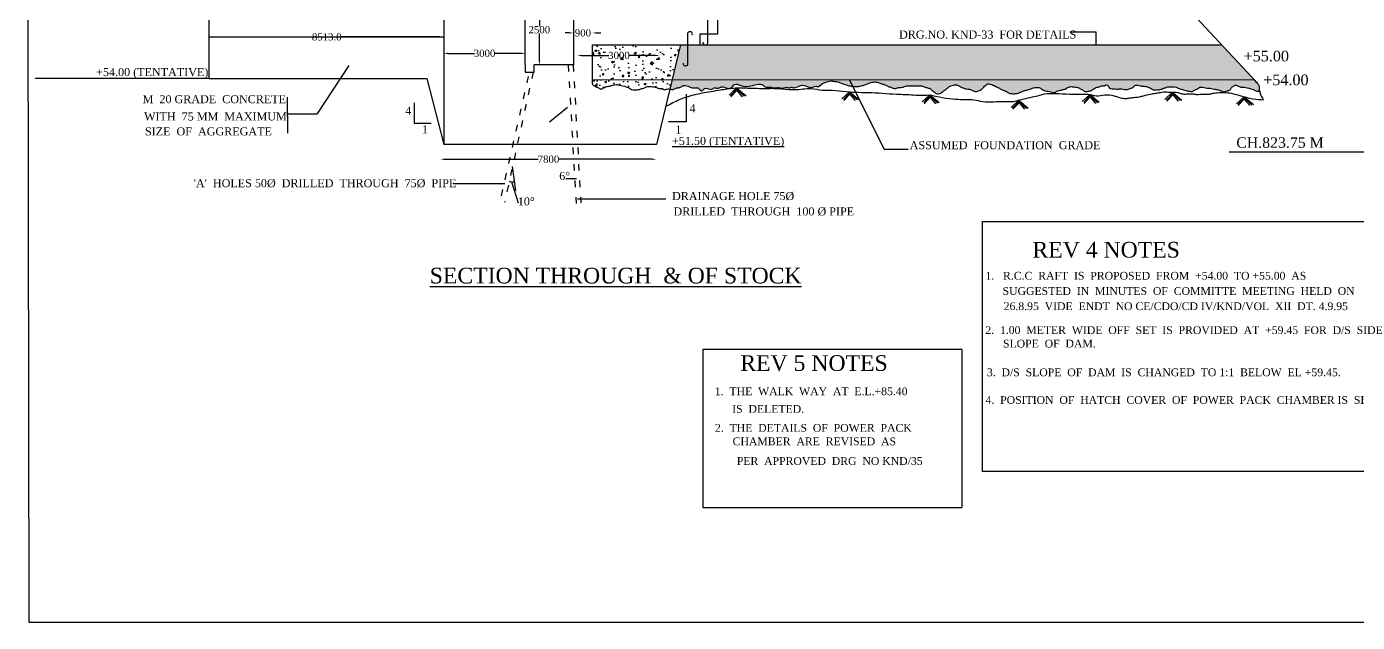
# Model space of a CAD drawing. Header units: millimetres. Extents: x 2343 to 98395, y -428 to 60462.
# Drawn here: x 2343 to 50631, y -428 to 21169 of the extents above; entities that cross this region are included whole.
import ezdxf

# ---------------------------------------------------------------- set-up
doc = ezdxf.new("R2010")
doc.units = ezdxf.units.MM
doc.header["$MEASUREMENT"] = 0
doc.header["$PDMODE"] = 66
doc.header["$PDSIZE"] = 170
doc.linetypes.add('ACAD_ISO03W100', pattern=[30, 12, -18])
for name, color, linetype in [('DIM', 5, 'Continuous'), ('DOT LINE', 3, 'ACAD_ISO03W100'), ('DWG. LINE', 1, 'Continuous'), ('HATCH', 2, 'Continuous'), ('RAILING', 4, 'Continuous'), ('TEXT', 7, 'Continuous')]:
    doc.layers.add(name, color=color, linetype=linetype)
doc.layers.add('TITLE', color=7, linetype='Continuous', lineweight=30)
doc.styles.get("Standard").update_dxf_attribs({"font": 'times.ttf', "height": 260})
doc.dimstyles.get("Standard").update_dxf_attribs({"dimtxt": 260, "dimasz": 150, "dimexe": 0.18, "dimexo": 0.0625, "dimgap": 0.09, "dimtad": 0, "dimtih": 1, "dimtoh": 1, "dimdec": 1, "dimzin": 0, "dimdsep": 46, "dimtxsty": 'Standard', "dimcen": 0.09, "dimse1": 1, "dimse2": 1, "dimclrd": 5, "dimclre": 5, "dimclrt": 4, "dimadec": 0, "dimazin": 0, "dimtfac": 1, "dimtdec": 1, "dimtofl": 0, "dimtmove": 0, "dimatfit": 3, "dimfxl": 0, "dimtolj": 1, "dimtzin": 0, "dimarcsym": 0})
pattern_1 = [(50, (0, 0), (717.2601826007534, -62.75213498259511), [75, -825]), (355, (0, 0), (-138.751333613, 752.1921337000118), [60, -660]), (100.4514, (59.77168, -5.22934), (578.5093817140216, 689.4395420609536), [63.74019000000001, -701.142112]), (46.18420000000001, (0, 200), (1067.241048625644, -165.5190143290181), [112.5, -1237.5]), (96.6356, (88.936745, 186.206693), (934.6627055487033, 974.1178709004417), [95.610288, -1051.713]), (351.1842, (0, 200), (934.6619451336272, 974.1186009253246), [90, -990]), (21, (100, 150), (596.9070521184617, -402.6188906653388), [75, -825]), (326.0000000000001, (100, 150), (243.3153319215817, 725.150045046853), [60, -660]), (71.4514, (149.742233, 116.448394), (840.22262858149, 322.5304967099524), [63.74019000000001, -701.142112]), (37.50000000000001, (0, 0), (12.15985531729067, 332.8938538313115), [0, -652, 0, -670, 0, -662.5]), (7.499999999999999, (0, 0), (263.0695374421486, 394.4117118823602), [0, -382, 0, -637, 0, -252.5]), (327.5, (-223, 0), (533.8224361724091, -22.5548717343798), [0, -250, 0, -780, 0, -1035]), (317.5, (-323, 0), (583.1861693423863, 100.1049823323176), [0, -325, 0, -518, 0, -735])]

# ---------------------------------------------------------------- blocks, each defined once
blk = doc.blocks.new('*D2')
at = {"layer": 'Defpoints', "color": 0}
for p in [(8976.513680614831, 20796.71162736567), (17489.51368061483, 20796.71162736567), (17489.51368061483, 20796.71162736568)]:
    blk.add_point(p, dxfattribs=at)
at = {"layer": 'DIM', "color": 5, "lineweight": -2}
for p, q in [((9126.513680614831, 20796.71162736568), (12723.51488465232, 20796.71162736568)), ((17339.51368061483, 20796.71162736568), (13742.51247657734, 20796.71162736568))]:
    blk.add_line(p, q, dxfattribs=at)
at = {"layer": 'DIM', "color": 5}
for points in [[(9126.513680614831, 20821.71162736568), (9126.513680614831, 20771.71162736568), (8976.513680614831, 20796.71162736568)], [(17339.51368061483, 20821.71162736568), (17339.51368061483, 20771.71162736568), (17489.51368061483, 20796.71162736568)]]:
    blk.add_solid(points, dxfattribs=at)
at = {"layer": 'DIM', "color": 4, "insert": (13233.01368061483, 20796.71162736568), "char_height": 260, "attachment_point": 5}
blk.add_mtext('\\A1;8513.0', dxfattribs=at)
blk = doc.blocks.new('*D9')
at = {"layer": 'Defpoints', "color": 0}
for p in [(18904.70106754235, 22007.43879091189), (17541.07959720077, 21088.45411941531), (18904.96044639082, 21088.83922937934)]:
    blk.add_point(p, dxfattribs=at)
at = {"layer": 'DIM', "color": 5, "lineweight": -2}
for p, q in [((17690.82021237263, 22007.09603544849), (17868.34461332155, 22007.14616183285)), ((18754.70107352203, 22007.39643641124), (18577.66664648665, 22007.34644837756))]:
    blk.add_line(p, q, dxfattribs=at)
at = {"layer": 'DIM', "color": 5}
for points in [[(17690.81315328919, 22032.09603445188), (17690.82727145607, 21982.0960364451), (17540.82021835231, 22007.05368094785)], [(18754.69401443859, 22032.39643541463), (18754.70813260547, 21982.39643740786), (18904.70106754235, 22007.43879091189)]]:
    blk.add_solid(points, dxfattribs=at)
at = {"layer": 'DIM', "color": 4, "insert": (18223.0056299041, 22007.2463051052), "char_height": 260, "attachment_point": 5}
blk.add_mtext('\\A1;1650', dxfattribs=at)
blk = doc.blocks.new('*D10')
at = {"layer": 'Defpoints', "color": 0}
for p in [(20747.28580733528, 22328.24320617516), (20747.28580733528, 19783.1544683061), (20947.5299229393, 19783.1544683061)]:
    blk.add_point(p, dxfattribs=at)
at = {"layer": 'DIM', "color": 5, "lineweight": -2}
for p, q in [((20947.5299229393, 22178.24320617516), (20947.5299229393, 21188.03829650523)), ((20947.5299229393, 19933.1544683061), (20947.5299229393, 20923.35937797603))]:
    blk.add_line(p, q, dxfattribs=at)
at = {"layer": 'DIM', "color": 5}
for points in [[(20922.5299229393, 22178.24320617516), (20972.5299229393, 22178.24320617516), (20947.5299229393, 22328.24320617516)], [(20922.5299229393, 19933.1544683061), (20972.5299229393, 19933.1544683061), (20947.5299229393, 19783.1544683061)]]:
    blk.add_solid(points, dxfattribs=at)
at = {"layer": 'DIM', "color": 4, "insert": (20947.52992293929, 21055.69883724063), "char_height": 260, "attachment_point": 5}
blk.add_mtext('\\A1;2500', dxfattribs=at)
blk = doc.blocks.new('*D11')
at = {"layer": 'Defpoints', "color": 0}
for p in [(22322.81125356992, 20132.12020079913), (25307.45662919489, 20132.12020079913), (25307.45662919489, 20124.33944075771)]:
    blk.add_point(p, dxfattribs=at)
at = {"layer": 'DIM', "color": 5, "lineweight": -2}
for p, q in [((22472.81125356992, 20124.33944075771), (23466.87499515599, 20124.33944075771)), ((25157.45662919489, 20124.33944075771), (24205.62745369961, 20124.33944075771))]:
    blk.add_line(p, q, dxfattribs=at)
at = {"layer": 'DIM', "color": 5}
for points in [[(22472.81125356992, 20149.33944075771), (22472.81125356992, 20099.33944075771), (22322.81125356992, 20124.33944075771)], [(25157.45662919489, 20149.33944075771), (25157.45662919489, 20099.33944075771), (25307.45662919489, 20124.33944075771)]]:
    blk.add_solid(points, dxfattribs=at)
at = {"layer": 'DIM', "color": 4, "insert": (23836.2512244278, 20124.33944075771), "char_height": 260, "attachment_point": 5}
blk.add_mtext('\\A1;3000', dxfattribs=at)
blk = doc.blocks.new('*D18')
at = {"layer": 'Defpoints', "color": 0}
for p in [(17483.43487644694, 20216.2153261104), (20435.61018444202, 20216.2153261104), (20435.61018444202, 20199.44510426695)]:
    blk.add_point(p, dxfattribs=at)
at = {"layer": 'DIM', "color": 5, "lineweight": -2}
for p, q in [((17633.43487644694, 20199.44510426695), (18590.14630117267, 20199.44510426695)), ((20285.61018444202, 20199.44510426695), (19328.89875971628, 20199.44510426695))]:
    blk.add_line(p, q, dxfattribs=at)
at = {"layer": 'DIM', "color": 5}
for points in [[(17633.43487644694, 20224.44510426695), (17633.43487644694, 20174.44510426695), (17483.43487644694, 20199.44510426695)], [(20285.61018444202, 20224.44510426695), (20285.61018444202, 20174.44510426695), (20435.61018444202, 20199.44510426695)]]:
    blk.add_solid(points, dxfattribs=at)
at = {"layer": 'DIM', "color": 4, "insert": (18959.52253044448, 20199.44510426695), "char_height": 260, "attachment_point": 5}
blk.add_mtext('\\A1;3000', dxfattribs=at)
blk = doc.blocks.new('*D19')
at = {"layer": 'Defpoints', "color": 0}
for p in [(17364.65729900051, 16363.63299635195), (17364.65729900051, 16361.48259924045), (25192.03113108696, 16363.63299635195)]:
    blk.add_point(p, dxfattribs=at)
at = {"layer": 'DIM', "color": 5, "lineweight": -2}
for p, q in [((17514.65729900051, 16361.48259924045), (20908.31189348641, 16361.48259924045)), ((25042.03113108696, 16361.48259924045), (21648.37653660105, 16361.48259924045))]:
    blk.add_line(p, q, dxfattribs=at)
at = {"layer": 'DIM', "color": 5}
for points in [[(17514.65729900051, 16386.48259924045), (17514.65729900051, 16336.48259924045), (17364.65729900051, 16361.48259924045)], [(25042.03113108696, 16386.48259924045), (25042.03113108696, 16336.48259924045), (25192.03113108696, 16361.48259924045)]]:
    blk.add_solid(points, dxfattribs=at)
at = {"layer": 'DIM', "color": 4, "insert": (21278.34421504373, 16361.48259924045), "char_height": 260, "attachment_point": 5}
blk.add_mtext('\\A1;7800', dxfattribs=at)
blk = doc.blocks.new('*D20')
at = {"layer": 'Defpoints', "color": 0}
for p in [(22184.30427077712, 20965.82796739895), (22872.97050518877, 20965.82796739895), (22872.97050518877, 20940.33019330696)]:
    blk.add_point(p, dxfattribs=at)
at = {"layer": 'DIM', "color": 5, "lineweight": -2}
for p, q in [((22034.30427077712, 20940.33019330696), (21884.30427077712, 20940.33019330696)), ((23022.97050518877, 20940.33019330696), (23172.97050518877, 20940.33019330696))]:
    blk.add_line(p, q, dxfattribs=at)
at = {"layer": 'DIM', "color": 5}
for points in [[(22034.30427077712, 20965.33019330696), (22034.30427077712, 20915.33019330696), (22184.30427077712, 20940.33019330696)], [(23022.97050518877, 20965.33019330696), (23022.97050518877, 20915.33019330696), (22872.97050518877, 20940.33019330696)]]:
    blk.add_solid(points, dxfattribs=at)
at = {"layer": 'DIM', "color": 4, "insert": (22528.63738798295, 20940.33019330696), "char_height": 260, "attachment_point": 5}
blk.add_mtext('\\A1;900', dxfattribs=at)

msp = doc.modelspace()

# ---------------------------------------------------------------- hatches: boundary and pattern name
at = {"layer": 'HATCH'}
h = msp.add_hatch(dxfattribs=at)
h.set_pattern_fill('AR-CONC', color=256, scale=100, style=0)
h.set_pattern_definition(pattern_1)
h.paths.add_polyline_path([(26072.89160140251, 20509.51185304698), (22871.20459118284, 20509.51185304698), (22871.20459118284, 19232.61470136557), (25765.98781729406, 19232.61470136557)])
h.paths.add_polyline_path([(23401.96499515599, 20321.58890002231), (24270.53745369961, 20321.58890002231), (24270.53745369961, 19927.08998149311), (23401.96499515599, 19927.08998149311)], flags=24)
h = msp.add_hatch(dxfattribs=at)
h.set_pattern_fill('AR-CONC', color=256, scale=100, style=0)
h.set_pattern_definition(pattern_1)
h.paths.add_polyline_path([(45703.76522067556, 20509.51185304698), (26996.12429904547, 20509.51185304698, -0.1195762505210616), (26952.85848250772, 20509.51185304698), (26072.89160140251, 20509.51185304698), (25765.98781729406, 19232.61470136556), (46839.1279790712, 19232.61470136556), (46839.1279790712, 19289.78116843139)])
h = msp.add_hatch(dxfattribs=at)
h.set_pattern_fill('AR-CONC', color=256, scale=50, style=0)
h.set_pattern_definition([(50, (0, 0), (358.6300913003767, -31.37606749129755), [37.5, -412.5]), (355, (0, 0), (-69.3756668065, 376.0960668500059), [30, -330]), (100.4514, (29.88584, -2.61467), (289.2546908570108, 344.7197710304768), [31.870095, -350.571056]), (46.18420000000001, (0, 100), (533.6205243128222, -82.75950716450905), [56.25, -618.75]), (96.6356, (44.4683725, 93.1033465), (467.3313527743517, 487.0589354502209), [47.805144, -525.8565]), (351.1842, (0, 100), (467.3309725668136, 487.0593004626623), [45, -495]), (21, (50, 75), (298.4535260592309, -201.3094453326694), [37.5, -412.5]), (326.0000000000001, (50, 75), (121.6576659607909, 362.5750225234265), [30, -330]), (71.4514, (74.8711165, 58.224197), (420.111314290745, 161.2652483549762), [31.870095, -350.571056]), (37.50000000000001, (0, 0), (6.079927658645334, 166.4469269156558), [0, -326, 0, -335, 0, -331.25]), (7.499999999999999, (0, 0), (131.5347687210743, 197.2058559411801), [0, -191, 0, -318.5, 0, -126.25]), (327.5, (-111.5, 0), (266.9112180862045, -11.2774358671899), [0, -125, 0, -390, 0, -517.5]), (317.5, (-161.5, 0), (291.5930846711931, 50.05249116615882), [0, -162.5, 0, -259, 0, -367.5])])
h.paths.add_polyline_path([(9153.35780582508, 19665.62930766558), (9824.518584484056, 19665.62930766558), (9824.518584484056, 19361.59181667784), (9153.35780582508, 19361.59181667784)], flags=24)
h.paths.add_polyline_path([(12706.33759177988, 18870.21419999659), (13354.57118947275, 18870.21419999659), (13354.57118947275, 18566.75349343567), (12706.33759177988, 18566.75349343567)], flags=24)
h.paths.add_polyline_path([(12398.38966287076, 19801.93689880593), (13170.77610843673, 19801.93689880593), (13170.77610843673, 20258.75016484775), (12398.38966287076, 20258.75016484775)], flags=9)
h = msp.add_hatch(dxfattribs=at)
h.set_pattern_fill('AR-CONC', color=256, scale=100, style=0)
h.set_pattern_definition(pattern_1)
edge = h.paths.add_edge_path()
edge.add_line((25765.98781729404, 19232.61470136557), (22871.20459118285, 19232.61470136556))
edge.add_spline(control_points=[(22871.20459118285, 19232.61470136556), (22860.67048614227, 19179.55243022844), (22842.85237597849, 19089.79925337856), (22954.88645143632, 19007.479514322), (23058.62292154598, 18955.16266146114), (23141.87751663948, 18932.94550086715), (23215.53491275343, 18880.12287135392), (23231.19488562379, 18945.92128068365), (23291.6800064472, 18952.92106255208), (23346.95466034113, 18982.740504533), (23419.38579979137, 19009.71515569693), (23498.93597563737, 19002.56050615531), (23599.70550045499, 19047.35739653131), (23720.96811402318, 19078.18922115803), (23896.60587433698, 19044.06007053705), (24045.47632986557, 19005.30014670133), (24206.67743114814, 18957.51549342921), (24310.14441045705, 18868.17246072368), (24429.31943389099, 18886.56061218092), (24533.89931466929, 18878.59511076751), (24639.69626269608, 18916.47342283199), (24762.97046864744, 18939.70461136666), (24874.62376092192, 19012.29415861868), (25029.17099996986, 18992.08300550484), (25181.61084217391, 18984.58365461769), (25288.6275743703, 18923.16804551339), (25392.24282891744, 18930.08065738327), (25466.06541545052, 18860.93379435376), (25574.38976719894, 18915.32309778016), (25640.28053544703, 18910.0079702604), (25686.90779984827, 18903.59611554133)], knot_values=[0, 0, 0, 0, 146.4608322258464, 247.7339302415902, 382.3047003335732, 489.3253412137318, 539.7081725394947, 581.6097110852686, 637.7839857757064, 705.098136528137, 773.2495836450414, 865.3755332137217, 936.6418209570363, 1100.339036657362, 1231.077418083187, 1466.409002935309, 1563.719427815457, 1735.604328269457, 1842.219729263654, 1909.697483967377, 2049.487318261951, 2171.643368524187, 2285.876707690453, 2432.984485413293, 2618.907158051633, 2745.224150949809, 2783.936325769909, 2925.623875491403, 2986.245241223833, 3123.583324446075, 3123.583324446075, 3123.583324446075, 3123.583324446075], degree=3, periodic=0)
edge.add_line((25686.90779984825, 18903.59611554133), (25765.98781729404, 19232.61470136557))
h = msp.add_hatch(dxfattribs=at)
h.set_pattern_fill('AR-CONC', color=256, scale=100, style=0)
h.set_pattern_definition(pattern_1)
edge = h.paths.add_edge_path()
edge.add_spline(control_points=[(32365.27383259797, 18996.25613763033), (32385.88649248355, 18996.60675638963), (32441.30863560104, 18999.66724947961), (32526.42352756763, 18993.55837886713), (32613.72228371852, 19029.91105836089), (32740.38333752896, 19037.89009870767), (32855.6190304851, 19106.32289761735), (32980.48681591261, 19137.50724203811), (33068.40775621303, 19166.94687267992), (33156.89441588971, 19163.48889415485), (33263.48045809774, 19145.58422906992), (33364.03801233952, 19085.68852774427), (33497.0901542158, 19072.78539098538), (33599.92465494009, 18992.62597773383), (33722.43865096152, 18974.99338311132), (33843.15494532848, 18902.66030949369), (33986.20073632082, 18978.99838570211), (34131.24166838102, 18959.1619993842), (34255.02111574353, 19032.67406745696), (34363.00920018619, 19011.13146529978), (34512.00553444555, 19034.94761682453), (34646.27138051199, 19017.55734013013), (34803.33202194345, 19030.81201428598), (34916.04061000762, 18987.36988317751), (35030.46077441498, 18949.76167877417), (35132.99803542601, 18920.88455642932), (35202.03452120621, 18853.4966785949), (35285.82712498632, 18804.99161387327), (35356.3531445859, 18717.59067472827), (35451.32772271972, 18742.60793712971), (35518.26741144733, 18753.5529169556), (35564.54370270549, 18794.4790847658), (35603.38062952332, 18823.67132652475), (35639.25588582967, 18863.485278683), (35685.85101646154, 18878.49970008375), (35720.76492227109, 18912.40620670484), (35752.71017052214, 18938.87570187148), (35791.98060503977, 18969.53207541081), (35844.90326848972, 19015.16233780203), (35925.61359849884, 19033.77515894237), (36028.06496163822, 19079.74580048896), (36155.36249828976, 19038.02693643169), (36263.12404771814, 18966.17909869382), (36369.85567948647, 18933.41276777566), (36460.98253064599, 18903.25228950812), (36567.37178895355, 18911.6202116367), (36668.83015860019, 18855.59348577078), (36767.87588047709, 18803.61611871366), (36849.9295806957, 18833.6387268811), (36915.92427351233, 18851.9732059602), (36975.20355563849, 18886.53319149885), (37031.43239897629, 18927.2459116264), (37099.51630241194, 18994.11929696064), (37153.10598907605, 19075.01965120573), (37278.35663601632, 19110.43616783111), (37403.69778296868, 19042.42687623817), (37551.2929483953, 18994.77159757485), (37663.6845185163, 18912.97206557609), (37788.97927955701, 18864.52704897202), (37911.60784582644, 18815.6861997333), (38008.53142497619, 18736.6119381854), (38105.37230364182, 18741.17708663215), (38202.40561062868, 18735.50138494696), (38310.12690164545, 18748.7940302532), (38417.60952994329, 18799.79973236077), (38508.51620132715, 18842.42858984377), (38592.7419344331, 18866.85536255593), (38671.95095145711, 18873.11868984138), (38763.93574179736, 18905.05671508856), (38862.63467956096, 18955.25052245109), (38973.09558232457, 18965.77244469725), (39087.19639351194, 18973.96116717311), (39194.53759141866, 18876.43286976203), (39366.58483137565, 18819.78776521504), (39525.43975759769, 18817.69541834669), (39673.03474036221, 18756.79753879916), (39737.76379465169, 18864.09997646807), (39850.0437201202, 18841.28502177193), (39938.92043424434, 18904.11644011088), (40052.54513743816, 18891.70457244747), (40109.15122919045, 18968.07703139059), (40201.57565982403, 18999.02774296616), (40326.90586351729, 18987.99738634392), (40474.19505573531, 18970.46759795374), (40599.13621574049, 18908.96646688202), (40694.54126154286, 18848.25015130423), (40786.40614537773, 18799.24170207536), (40881.3705289099, 18838.94976713501), (40970.7568490657, 18837.17049621345), (41034.22298893648, 18908.03813074693), (41105.45834687225, 18934.84642409032), (41179.9159492854, 18979.13014728284), (41274.07228195889, 18981.41032084931), (41361.59131788969, 19036.89588666055), (41457.71651514464, 19007.15556619318), (41518.4417757124, 19083.44567486711), (41602.8592210865, 19017.443108341), (41627.39071396595, 18923.10087142871), (41769.17539705701, 18921.46090606767), (41909.94973227113, 18892.19998276169), (42096.97118392874, 18927.32363592111), (42249.44158160067, 18867.74352503087), (42370.09196387767, 18920.0616557258), (42459.40721920731, 18944.05293260147), (42524.52112779098, 19004.49387168964), (42589.8487607013, 19056.48904901761), (42706.40307038761, 19041.88343285101), (42814.21048461503, 19007.80744602617), (42932.11018729987, 19007.27183643465), (43025.35509410506, 18983.66861686107), (43114.67696558671, 18939.99184157855), (43186.90881718583, 18894.23780894403), (43256.45041461408, 18860.98050697464), (43340.30426445018, 18897.75418123052), (43430.69932088611, 18869.44647521606), (43500.55991924125, 18896.38681506922), (43544.42028492727, 18903.03683147058), (43580.7699491129, 18923.63896327732), (43625.77756634293, 18946.62839515783), (43675.45525193142, 18953.12464727043), (43727.67505200693, 18980.44530234304), (43809.5393132864, 18994.84813022113), (43905.05840425362, 18992.15290231627), (44046.42469987355, 18985.63929663356), (44183.11103755012, 18901.21428552057), (44375.08005491165, 18875.92161301471), (44515.50891542944, 18826.21267305909), (44634.86051598405, 18811.21322477113), (44702.27520553576, 18847.29539346064), (44760.22794020095, 18899.12803093528), (44831.65479416044, 18911.18413036073), (44887.28798211817, 18959.63626976058), (45002.2727608433, 19007.72470879897), (45136.95687836193, 18923.95683640409), (45286.91939848744, 18945.91222262458), (45405.66669907966, 18907.6826135618), (45544.51150086311, 18891.29890381639), (45669.40495712352, 18863.14149683779), (45750.94264672139, 18794.20373681208), (45833.72428966255, 18810.79412840721), (45911.04409335591, 18863.66239883486), (46034.36087638496, 18847.35991960081), (46041.43347305477, 18974.91198787946), (46131.49359856822, 18998.42206496326), (46202.15471960335, 19070.15350749242), (46296.11737122802, 19008.57497416454), (46386.54112490253, 18976.96971785419), (46491.20214624688, 18971.43870016525), (46587.31825860748, 18969.14893919122), (46678.19115512235, 18937.69712131279), (46768.79985621544, 18917.26218334186), (46850.73028582969, 18897.23718862533), (46922.32211258915, 18857.30701440273), (46989.97020454287, 18822.57960786697), (47047.66116057952, 18828.32390673624), (47078.96482733841, 18827.85877255616), (47086.81147908207, 18827.62028473918)], knot_values=[11560.13999751259, 11560.13999751259, 11560.13999751259, 11560.13999751259, 11622.04819562291, 11726.04293190469, 11811.49870004431, 11900.46523008465, 12102.14688377317, 12200.7692629689, 12287.17922351181, 12377.59968909595, 12462.82293561674, 12609.41388995982, 12720.6966806798, 12854.00255819483, 12984.17542464734, 13089.20685049691, 13249.06625176056, 13418.96956874431, 13512.94622814916, 13661.45286007878, 13730.61003761206, 13964.96191895905, 14063.48008081597, 14198.05704058953, 14318.82400634725, 14429.08109301227, 14509.78385431871, 14601.54001565434, 14726.47685425059, 14799.80073670856, 14875.80435444061, 14927.88398683503, 14980.56978660791, 15022.58748895871, 15086.01990556381, 15121.4330991007, 15167.38305921693, 15210.5773440542, 15271.2913743668, 15373.79499674113, 15454.4584728939, 15600.83554460528, 15742.67713086023, 15847.2482028331, 15933.08046471324, 16029.13572748877, 16156.18836643546, 16278.23837825354, 16338.1354431234, 16409.4017308666, 16484.89150087062, 16541.830542131, 16617.19731317008, 16772.87617901938, 16812.17379663303, 16996.81211212806, 17164.25234110169, 17284.11909125031, 17407.97700134361, 17565.36302535954, 17682.52917015379, 17763.68194308224, 17846.01621379037, 17976.9422428496, 18082.19628852718, 18201.26518326097, 18278.19772575823, 18343.66072276291, 18438.41234232788, 18568.51688079372, 18670.81475363969, 18772.11265997654, 18894.98705859742, 19082.46116580627, 19300.10823958484, 19390.40607332411, 19503.43947614887, 19590.18970383479, 19699.02743747975, 19814.68503917293, 19895.18337491993, 19961.83981836654, 20098.14524857627, 20268.10019390805, 20404.56832263818, 20507.6405931099, 20616.47832675486, 20688.49716831162, 20805.34365384043, 20864.76759740918, 20961.36503741846, 21031.38997111328, 21120.84614333883, 21235.24127793298, 21327.16961341264, 21380.7205547007, 21482.31303094649, 21556.10468842892, 21657.42750185324, 21843.02412170688, 22011.85367079532, 22211.26717245551, 22294.91249389458, 22397.90242343387, 22483.4559534258, 22560.71987469163, 22634.9576538209, 22817.84165491371, 22904.47607410924, 22984.99512454787, 23104.59411959787, 23199.48823389309, 23245.60631071868, 23326.15030531012, 23451.66635629693, 23511.5633609691, 23546.25893005409, 23583.67799811766, 23635.60772574593, 23697.15387351796, 23730.99670284007, 23811.21027261568, 23942.12433668024, 24018.71190908549, 24231.77304103618, 24404.94175094194, 24593.14718619033, 24682.90891318065, 24751.7138632037, 24814.60807640747, 24914.3639611448, 24955.92759990635, 25034.61132267523, 25269.14204958932, 25369.00921797788, 25480.32584248258, 25636.52143687956, 25791.42764955768, 25855.52985435363, 25942.41623285595, 26014.8949058201, 26147.25393199322, 26209.94836600334, 26335.15454954184, 26391.66223648419, 26485.19061569288, 26612.36883663804, 26693.62240588756, 26795.16237772143, 26899.91090570041, 26979.11874417964, 27074.77002448406, 27150.20156380745, 27225.87702558697, 27296.06712020828, 27319.6291560078, 27319.6291560078, 27319.6291560078, 27319.6291560078], degree=3, periodic=0)
edge.add_spline(control_points=[(47086.81147908207, 18827.62028473918), (47081.5968060654, 18842.01554848268), (47064.07069113629, 18880.60497286897), (47064.41661900137, 18951.60154509096), (47059.19133028015, 19045.2891241849), (46980.44619559943, 19139.56890373315), (46919.47914323932, 19204.05717715027), (46883.35262796559, 19242.27022016929)], knot_values=[0, 0, 0, 0, 45.71162284125177, 125.8437043366241, 210.1871915767892, 319.7806632777499, 479.1665177597948, 479.1665177597948, 479.1665177597948, 479.1665177597948], degree=3, periodic=0)
edge.add_line((46883.35262796658, 19242.27022016851), (46839.12797907121, 19289.78116843166))
edge.add_line((46839.12797907121, 19289.78116843166), (46839.12797907121, 19232.61470136557))
edge.add_line((46839.12797907121, 19232.61470136557), (25765.98781729405, 19232.61470136556))
edge.add_line((25765.98781729405, 19232.61470136556), (25686.90779984825, 18903.59611554134))
edge.add_spline(control_points=[(25686.90779984827, 18903.59611554133), (25696.17903203812, 18902.32120064698), (25744.12408604052, 18895.1988835446), (25817.86732864141, 18884.87819710518), (25897.42584514842, 18937.95519123645), (25989.04599425185, 18959.56009779399), (26084.3866961049, 18963.54143633374), (26134.43607078602, 19026.12042973861), (26242.67338801789, 19036.92001089804), (26376.36051571785, 19006.4257717864), (26538.54262807389, 18916.48930428307), (26730.74392075271, 18994.25145905231), (26773.43319439123, 18851.18049328287), (26843.6437941443, 18840.27062908456), (26897.85503810002, 18882.23793454524), (26999.51914008002, 18992.75214274943), (27169.2342768011, 18843.86436303577), (27266.86246717779, 18948.83749395016), (27363.84767833821, 18949.49597111837), (27469.98202779517, 18926.64179806423), (27596.11569862598, 19029.60729242186), (27737.14787809869, 18916.87750412074), (27922.91592214076, 18925.67017108719), (28023.94027234093, 19131.56561651392), (28351.97539021107, 18966.47638242246), (28652.39449513259, 19010.23940587149), (29015.63330387899, 19134.96577380022), (29140.80340472281, 18946.32220514989), (29302.3605789568, 18996.78158163778), (29467.36547164974, 18926.02999623127), (29643.21060968166, 18983.38724674609), (29778.31009661211, 18917.85782997737), (29863.38420105898, 18970.99274642251), (29947.45569809691, 18981.47671712519), (30022.54235672123, 18921.09712253202), (30097.64056827033, 19008.0066862743), (30164.02382615595, 18940.21896775147), (30319.29219011123, 18989.09359575233), (30545.04692613943, 19109.18969655893), (30760.50063363923, 18899.17598781476), (31003.43789967379, 19038.71241913183), (31049.99165337285, 18953.42743148654), (31213.09156743763, 19119.74891498158), (31348.65154484983, 19151.01742014219), (31507.55086593662, 19219.53843884778), (31692.93492175725, 19169.34272328207), (31738.72963897447, 19189.69202471653), (31859.41021738195, 19138.00973847175), (31764.15564505375, 19156.69286483456), (32122.15923679653, 19044.80358123574), (32210.97446005949, 19014.18888414204), (32291.51802536453, 19012.35371699527), (32365.27383259797, 18996.25613763032)], knot_values=[3123.583324446075, 3123.583324446075, 3123.583324446075, 3123.583324446075, 3150.891236982074, 3264.254413446643, 3336.075886160835, 3427.093534416986, 3548.884302324811, 3599.670467250023, 3652.076239773899, 3859.022323701862, 4006.676047775736, 4202.599794817408, 4319.759450425965, 4348.387309925784, 4400.941479771242, 4515.209842334976, 4754.941306733836, 4820.055305404882, 4904.420639656655, 5031.279367061969, 5132.710264696213, 5333.529275113691, 5476.609747786033, 5645.095434274527, 5842.940271875707, 6401.428023000719, 6670.245603382658, 6847.019509327863, 6937.265071915515, 7135.431993370992, 7358.629599243465, 7458.020748114979, 7544.382089587566, 7641.567472586834, 7693.280705771153, 7801.212902317415, 7864.795014736253, 7924.092983048473, 8260.167825048035, 8531.366549322493, 8759.606877817885, 8767.790066175798, 8953.635841974101, 9104.316013210635, 9301.523512040429, 9433.358199741226, 9608.196692618669, 9627.674101305662, 9628.874942667462, 9881.76932847627, 10058.39139664683, 10100.94099561029, 10100.94099561029, 10100.94099561029, 10100.94099561029], degree=3, periodic=0)

# ---------------------------------------------------------------- linework, layer by layer
at = {"layer": 'DIM'}
msp.add_line((8976.513680614831, 20796.71162736567), (17489.51368061483, 20796.71162736567), dxfattribs=at)
at = {"layer": 'DOT LINE', "ltscale": 20}
for p, q in [((20546.09687247346, 19364.52002968195), (19513.05524332216, 14847.28496685883)), ((20722.60773157003, 19520.3530682628), (19687.10334202634, 14790.03495529657, 19.35825747819968)), ((21996.26117156234, 19783.1544683061, -19.35825747819968), (22282.72030657122, 14721.98606184057, -19.35825747819968)), ((22175.59373707011, 19783.1544683061, -19.35825747819968), (22450.72136568814, 14777.01177246699, -19.35825747819968))]:
    msp.add_line(p, q, dxfattribs=at)
at = {"layer": 'DWG. LINE'}
for p, q in [((17477.8241555311, 54479.39384493098), (17477.8241555311, 16891.50991251156)), ((8962.760276058138, 19287.25792779664), (8962.760276058136, 30897.87515166918)), ((41586.58247991136, 24932.63925082785), (46967.80476784668, 19151.54250725755)), ((27412.66090798748, 22086.55456452916), (27412.66090798748, 20898.3127414389)), ((27061.46799658216, 20569.4667815327), (27061.46799658216, 21710.42306824548)), ((26339.0212854984, 19806.44210609057), (26339.0212854984, 20947.39839280334)), ((27412.66090798748, 20898.3127414389), (26765.95833083856, 20898.3127414389)), ((26765.95833083856, 20898.3127414389), (26765.95833083856, 20509.51185304698)), ((26072.89160140251, 20509.51185304698), (25203.3004326855, 16891.50991251156)), ((20435.61018444202, 19783.1544683061), (20435.61018444202, 19515.51624933439)), ((20435.61018444202, 19515.51624933439), (20762.43995807864, 19515.51624933439)), ((20762.43995807864, 19515.51624933439), (20762.43995807864, 19783.1544683061)), ((8962.760276058138, 19287.25792779664), (2649.186631949357, 19287.25792779664)), ((8962.760276058138, 19287.25792779664), (16865.85173410873, 19287.25792779664)), ((16865.85173410873, 19287.25792779664), (17476.52997786558, 16891.50991251156)), ((16410.62161133252, 18407.41812375667), (16410.62161133252, 17665.3626942198)), ((26280.68991620778, 18717.76680480206), (26280.68991620778, 17713.25766241421)), ((16410.62161133252, 17665.3626942198), (17023.58616799653, 17665.3626942198)), ((26280.68991620778, 17713.25766241421), (25635.90319347227, 17713.25766241421)), ((25203.3004326855, 16891.50991251156), (17476.52997786558, 16891.50991251156)), ((64910.62573915342, 16616.45575381949), (45980.93755787406, 16616.45575381949)), ((19962.74559476724, 16103.06548688077), (20079.67808434562, 15228.02157743885))]:
    msp.add_line(p, q, dxfattribs=at)
for points in [[(20435.61018444202, 19783.1544683061), (20435.61018444202, 22328.24320617516), (22184.30427077712, 22328.24320617516), (22184.30427077712, 19783.1544683061), (20762.43995807864, 19783.1544683061)], [(46885.82068381194, 19239.65958428484), (22871.20459118285, 19232.61470136556), (22871.20459118285, 20509.51185304698), (45703.76522067556, 20509.51185304698)]]:
    msp.add_lwpolyline(points, dxfattribs=at)
for centre, radius, start, end in [((26412.49179843889, 20897.06019547732), 89.0609363400923, 344.13892067978, 145.5830735679043), ((26974.49139077659, 20598.67500407601), 91.74993308769024, 173.6104607260114, 341.4370736610832), ((26252.04467969284, 19835.65032863388), 91.74993308769024, 173.6104607260112, 341.4370736610826), ((19947.04732701878, 15683.56931115115), 146.5810334996711, 232.260906619432, 306.6380094957059)]:
    msp.add_arc(centre, radius, start, end, dxfattribs=at)
for points, knots in [([(22871.20459118285, 19232.61470136556), (22860.67048614227, 19179.55243022844), (22842.85237597849, 19089.79925337856), (22954.88645143632, 19007.479514322), (23058.62292154598, 18955.16266146114), (23141.87751663948, 18932.94550086715), (23215.53491275343, 18880.12287135392), (23231.19488562379, 18945.92128068365), (23291.6800064472, 18952.92106255208), (23346.95466034113, 18982.740504533), (23419.38579979137, 19009.71515569693), (23498.93597563737, 19002.56050615531), (23599.70550045499, 19047.35739653131), (23720.96811402318, 19078.18922115803), (23896.60587433698, 19044.06007053705), (24045.47632986557, 19005.30014670133), (24206.67743114814, 18957.51549342921), (24310.14441045705, 18868.17246072368), (24429.31943389099, 18886.56061218092), (24533.89931466929, 18878.59511076751), (24639.69626269608, 18916.47342283199), (24762.97046864744, 18939.70461136666), (24874.62376092192, 19012.29415861868), (25029.17099996986, 18992.08300550484), (25181.61084217391, 18984.58365461769), (25288.6275743703, 18923.16804551339), (25392.24282891744, 18930.08065738327), (25466.06541545052, 18860.93379435376), (25583.09913879531, 18919.69604483005), (25696.46239140203, 18901.86934429715), (25817.86732864141, 18884.87819710518), (25897.42584514842, 18937.95519123645), (25989.04599425185, 18959.56009779399), (26084.3866961049, 18963.54143633374), (26134.43607078602, 19026.12042973861), (26242.67338801789, 19036.92001089804), (26376.36051571785, 19006.4257717864), (26538.54262807389, 18916.48930428307), (26730.74392075271, 18994.25145905231), (26773.43319439123, 18851.18049328287), (26843.6437941443, 18840.27062908456), (26897.85503810002, 18882.23793454524), (26999.51914008002, 18992.75214274943), (27169.2342768011, 18843.86436303577), (27266.86246717779, 18948.83749395016), (27363.84767833821, 18949.49597111837), (27469.98202779517, 18926.64179806423), (27596.11569862598, 19029.60729242186), (27737.14787809869, 18916.87750412074), (27922.91592214076, 18925.67017108719), (28023.94027234093, 19131.56561651392), (28351.97539021107, 18966.47638242246), (28652.39449513259, 19010.23940587149), (29015.63330387899, 19134.96577380022), (29140.80340472281, 18946.32220514989), (29302.3605789568, 18996.78158163778), (29467.36547164974, 18926.02999623127), (29643.21060968166, 18983.38724674609), (29778.31009661211, 18917.85782997737), (29863.38420105898, 18970.99274642251), (29947.45569809691, 18981.47671712519), (30022.54235672123, 18921.09712253202), (30097.64056827033, 19008.0066862743), (30164.02382615595, 18940.21896775147), (30319.29219011123, 18989.09359575233), (30545.04692613943, 19109.18969655893), (30760.50063363923, 18899.17598781476), (31003.43789967379, 19038.71241913183), (31049.99165337285, 18953.42743148654), (31213.09156743763, 19119.74891498158), (31348.65154484983, 19151.01742014219), (31507.55086593662, 19219.53843884778), (31692.93492175725, 19169.34272328207), (31738.72963897447, 19189.69202471653), (31859.41021738195, 19138.00973847175), (31764.15564505375, 19156.69286483456), (32122.15923679653, 19044.80358123574), (32210.97446005949, 19014.18888414204), (32291.51802536453, 19012.35371699527), (32365.27383259797, 18996.25613763032)], [0, 0, 0, 0, 146.4608322258464, 247.7339302415902, 382.3047003335732, 489.3253412137318, 539.7081725394947, 581.6097110852686, 637.7839857757064, 705.098136528137, 773.2495836450414, 865.3755332137217, 936.6418209570363, 1100.339036657362, 1231.077418083187, 1466.409002935309, 1563.719427815457, 1735.604328269457, 1842.219729263654, 1909.697483967377, 2049.487318261951, 2171.643368524187, 2285.876707690453, 2432.984485413293, 2618.907158051633, 2745.224150949809, 2783.936325769909, 2925.623875491403, 2986.245241223833, 3150.891236982074, 3264.254413446643, 3336.075886160835, 3427.093534416986, 3548.884302324811, 3599.670467250023, 3652.076239773899, 3859.022323701862, 4006.676047775736, 4202.599794817408, 4319.759450425965, 4348.387309925784, 4400.941479771242, 4515.209842334976, 4754.941306733836, 4820.055305404882, 4904.420639656655, 5031.279367061969, 5132.710264696213, 5333.529275113691, 5476.609747786033, 5645.095434274527, 5842.940271875707, 6401.428023000719, 6670.245603382658, 6847.019509327863, 6937.265071915515, 7135.431993370992, 7358.629599243465, 7458.020748114979, 7544.382089587566, 7641.567472586834, 7693.280705771153, 7801.212902317415, 7864.795014736253, 7924.092983048473, 8260.167825048035, 8531.366549322493, 8759.606877817885, 8767.790066175798, 8953.635841974101, 9104.316013210635, 9301.523512040429, 9433.358199741226, 9608.196692618669, 9627.674101305662, 9628.874942667462, 9881.76932847627, 10058.39139664683, 10100.94099561029, 10100.94099561029, 10100.94099561029, 10100.94099561029]), ([(25537.3251551831, 18281.24584550881), (25622.68303429358, 18327.24345121375), (25861.8241721376, 18454.88906024735), (26294.93559039673, 18636.70228606066), (26874.96145418931, 18780.84690398141), (27452.56294775039, 18861.38595676633), (28026.80716265498, 18963.37716994665), (28568.8383872374, 18940.86843892099), (29124.94166717502, 18925.0121138207), (29668.43308756036, 18942.81308367429), (30226.32204901016, 18849.70318056202), (30745.90005022791, 18963.41035806868), (31200.44350226328, 18851.52501808119), (31626.23274349656, 18872.88946884026), (32017.8740903392, 18819.02419565986), (32446.72066416691, 18782.64435794195), (33059.55978096483, 18792.19094733393), (33768.19573280092, 18713.86125395773), (34428.84469048466, 18711.85081084992), (34819.16243032007, 18667.55987833963), (35135.77524981915, 18711.3007437183), (35491.26678011972, 18598.31197062622), (35906.44240022354, 18553.64850390897), (36298.7891534829, 18515.73004374907), (36640.42646239235, 18545.37716355376), (36972.53797056888, 18454.18445517185), (37334.93292856469, 18428.70367525842), (37735.98573386121, 18471.71235184506), (38138.89457220938, 18427.7779380125), (38502.87523682375, 18552.06144576074), (38819.65135799818, 18611.58879088902), (39097.34106120924, 18682.51121134022), (39377.10385326731, 18757.48836068104), (39746.00031851253, 18745.81732441584), (40157.17686309387, 18724.54905234212), (40574.57166212999, 18710.28652832307), (40882.41207763009, 18738.49428951237), (41134.78237636794, 18641.14766241312), (41398.33010345727, 18694.75350087749), (41671.2233831902, 18710.9314184706), (41881.85850014353, 18637.11036555266), (42048.82075045625, 18583.6404486527), (42213.45014822883, 18555.80036695324), (42368.37386230098, 18583.51358744335), (42557.93386471634, 18606.28958602628), (42752.66230747907, 18625.75936254778), (42975.83189224158, 18694.41970185146), (43157.07779208095, 18729.26518202394), (43340.46233800126, 18756.60715753765), (43500.40715861425, 18789.00218622513), (43681.54308910752, 18815.62368755093), (43887.07166421114, 18780.48332770553), (44091.25517920365, 18807.30775380159), (44266.54084129914, 18720.69632014622), (44462.97512746594, 18728.08172017589), (44648.90379317045, 18738.7791845227), (44836.46603780506, 18701.78254128594), (45028.44543626553, 18735.50323546969), (45220.78485636722, 18700.9255561962), (45412.76331335383, 18767.34591616163), (45575.63791840099, 18774.79400963302), (45865.7211390256, 18800.32347466874), (46288.0264523877, 18703.04504806918), (46768.77684798647, 18545.32547909299), (47103.26886736919, 18523.73734765248), (47229.46674464512, 18515.59253042434)], [39.40828045307194, 39.40828045307194, 39.40828045307194, 39.40828045307194, 330.2701523077174, 852.5989479319026, 1443.687351943968, 2116.838865324087, 2603.560600990883, 3187.595860313805, 3736.702391927141, 4274.577524704409, 4815.57070084577, 5418.600462730834, 5828.894523835052, 6198.176022843057, 6690.667113122149, 7012.124022510323, 7488.734826472104, 8526.91066049701, 9146.080907278318, 9469.777974717656, 9701.347841278817, 10092.6781878036, 10565.14706514665, 10956.09890445459, 11273.79062835113, 11582.61190871121, 11979.51721869246, 12356.10178636409, 12792.20549581694, 13173.4073787325, 13493.19545446095, 13760.16187857695, 14034.0084325398, 14356.44508021076, 14858.55829379153, 15271.03761331351, 15613.99101156354, 15766.21744956461, 16064.869579807, 16396.49524748193, 16573.72429991266, 16727.9968951897, 16924.67408647745, 17065.01076442704, 17197.05014090713, 17498.54488442032, 17648.60980827169, 17896.18562376086, 18051.49362533183, 18204.53417142282, 18386.71988369666, 18595.22876508706, 18826.68140431305, 18984.43763475891, 19162.98637269159, 19405.43498303929, 19544.04315026464, 19729.84625624458, 19983.44211304199, 20111.60258103881, 20330.41050594383, 20469.99924447988, 20983.7852280946, 21607.60767617203, 21985.55910556981, 21985.55910556981, 21985.55910556981, 21985.55910556981]), ([(32365.27383259797, 18996.25613763033), (32385.88649248355, 18996.60675638963), (32441.30863560104, 18999.66724947961), (32526.42352756763, 18993.55837886713), (32613.72228371852, 19029.91105836089), (32740.38333752896, 19037.89009870767), (32855.6190304851, 19106.32289761735), (32980.48681591261, 19137.50724203811), (33068.40775621303, 19166.94687267992), (33156.89441588971, 19163.48889415485), (33263.48045809774, 19145.58422906992), (33364.03801233952, 19085.68852774427), (33497.0901542158, 19072.78539098538), (33599.92465494009, 18992.62597773383), (33722.43865096152, 18974.99338311132), (33843.15494532848, 18902.66030949369), (33986.20073632082, 18978.99838570211), (34131.24166838102, 18959.1619993842), (34255.02111574353, 19032.67406745696), (34363.00920018619, 19011.13146529978), (34512.00553444555, 19034.94761682453), (34646.27138051199, 19017.55734013013), (34803.33202194345, 19030.81201428598), (34916.04061000762, 18987.36988317751), (35030.46077441498, 18949.76167877417), (35132.99803542601, 18920.88455642932), (35202.03452120621, 18853.4966785949), (35285.82712498632, 18804.99161387327), (35356.3531445859, 18717.59067472827), (35451.32772271972, 18742.60793712971), (35518.26741144733, 18753.5529169556), (35564.54370270549, 18794.4790847658), (35603.38062952332, 18823.67132652475), (35639.25588582967, 18863.485278683), (35685.85101646154, 18878.49970008375), (35720.76492227109, 18912.40620670484), (35752.71017052214, 18938.87570187148), (35791.98060503977, 18969.53207541081), (35844.90326848972, 19015.16233780203), (35925.61359849884, 19033.77515894237), (36028.06496163822, 19079.74580048896), (36155.36249828976, 19038.02693643169), (36263.12404771814, 18966.17909869382), (36369.85567948647, 18933.41276777566), (36460.98253064599, 18903.25228950812), (36567.37178895355, 18911.6202116367), (36668.83015860019, 18855.59348577078), (36767.87588047709, 18803.61611871366), (36849.9295806957, 18833.6387268811), (36915.92427351233, 18851.9732059602), (36975.20355563849, 18886.53319149885), (37031.43239897629, 18927.2459116264), (37099.51630241194, 18994.11929696064), (37153.10598907605, 19075.01965120573), (37278.35663601632, 19110.43616783111), (37403.69778296868, 19042.42687623817), (37551.2929483953, 18994.77159757485), (37663.6845185163, 18912.97206557609), (37788.97927955701, 18864.52704897202), (37911.60784582644, 18815.6861997333), (38008.53142497619, 18736.6119381854), (38105.37230364182, 18741.17708663215), (38202.40561062868, 18735.50138494696), (38310.12690164545, 18748.7940302532), (38417.60952994329, 18799.79973236077), (38508.51620132715, 18842.42858984377), (38592.7419344331, 18866.85536255593), (38671.95095145711, 18873.11868984138), (38763.93574179736, 18905.05671508856), (38862.63467956096, 18955.25052245109), (38973.09558232457, 18965.77244469725), (39087.19639351194, 18973.96116717311), (39194.53759141866, 18876.43286976203), (39366.58483137565, 18819.78776521504), (39525.43975759769, 18817.69541834669), (39673.03474036221, 18756.79753879916), (39737.76379465169, 18864.09997646807), (39850.0437201202, 18841.28502177193), (39938.92043424434, 18904.11644011088), (40052.54513743816, 18891.70457244747), (40109.15122919045, 18968.07703139059), (40201.57565982403, 18999.02774296616), (40326.90586351729, 18987.99738634392), (40474.19505573531, 18970.46759795374), (40599.13621574049, 18908.96646688202), (40694.54126154286, 18848.25015130423), (40786.40614537773, 18799.24170207536), (40881.3705289099, 18838.94976713501), (40970.7568490657, 18837.17049621345), (41034.22298893648, 18908.03813074693), (41105.45834687225, 18934.84642409032), (41179.9159492854, 18979.13014728284), (41274.07228195889, 18981.41032084931), (41361.59131788969, 19036.89588666055), (41457.71651514464, 19007.15556619318), (41518.4417757124, 19083.44567486711), (41602.8592210865, 19017.443108341), (41627.39071396595, 18923.10087142871), (41769.17539705701, 18921.46090606767), (41909.94973227113, 18892.19998276169), (42096.97118392874, 18927.32363592111), (42249.44158160067, 18867.74352503087), (42370.09196387767, 18920.0616557258), (42459.40721920731, 18944.05293260147), (42524.52112779098, 19004.49387168964), (42589.8487607013, 19056.48904901761), (42706.40307038761, 19041.88343285101), (42814.21048461503, 19007.80744602617), (42932.11018729987, 19007.27183643465), (43025.35509410506, 18983.66861686107), (43114.67696558671, 18939.99184157855), (43186.90881718583, 18894.23780894403), (43256.45041461408, 18860.98050697464), (43340.30426445018, 18897.75418123052), (43430.69932088611, 18869.44647521606), (43500.55991924125, 18896.38681506922), (43544.42028492727, 18903.03683147058), (43580.7699491129, 18923.63896327732), (43625.77756634293, 18946.62839515783), (43675.45525193142, 18953.12464727043), (43727.67505200693, 18980.44530234304), (43809.5393132864, 18994.84813022113), (43905.05840425362, 18992.15290231627), (44046.42469987355, 18985.63929663356), (44183.11103755012, 18901.21428552057), (44375.08005491165, 18875.92161301471), (44515.50891542944, 18826.21267305909), (44634.86051598405, 18811.21322477113), (44702.27520553576, 18847.29539346064), (44760.22794020095, 18899.12803093528), (44831.65479416044, 18911.18413036073), (44887.28798211817, 18959.63626976058), (45002.2727608433, 19007.72470879897), (45136.95687836193, 18923.95683640409), (45286.91939848744, 18945.91222262458), (45405.66669907966, 18907.6826135618), (45544.51150086311, 18891.29890381639), (45669.40495712352, 18863.14149683779), (45750.94264672139, 18794.20373681208), (45833.72428966255, 18810.79412840721), (45911.04409335591, 18863.66239883486), (46034.36087638496, 18847.35991960081), (46041.43347305477, 18974.91198787946), (46131.49359856822, 18998.42206496326), (46202.15471960335, 19070.15350749242), (46296.11737122802, 19008.57497416454), (46386.54112490253, 18976.96971785419), (46491.20214624688, 18971.43870016525), (46587.31825860748, 18969.14893919122), (46678.19115512235, 18937.69712131279), (46768.79985621544, 18917.26218334186), (46850.73028582969, 18897.23718862533), (46922.32211258915, 18857.30701440273), (46989.97020454287, 18822.57960786697), (47047.66116057953, 18828.32390673624), (47078.96482733841, 18827.85877255616), (47086.81147908207, 18827.62028473918)], [11560.13999751259, 11560.13999751259, 11560.13999751259, 11560.13999751259, 11622.04819562291, 11726.04293190469, 11811.49870004431, 11900.46523008465, 12102.14688377317, 12200.7692629689, 12287.17922351181, 12377.59968909595, 12462.82293561674, 12609.41388995982, 12720.6966806798, 12854.00255819483, 12984.17542464734, 13089.20685049691, 13249.06625176056, 13418.96956874431, 13512.94622814916, 13661.45286007878, 13730.61003761206, 13964.96191895905, 14063.48008081597, 14198.05704058953, 14318.82400634725, 14429.08109301227, 14509.78385431871, 14601.54001565434, 14726.47685425059, 14799.80073670856, 14875.80435444061, 14927.88398683503, 14980.56978660791, 15022.58748895871, 15086.01990556381, 15121.4330991007, 15167.38305921693, 15210.5773440542, 15271.2913743668, 15373.79499674113, 15454.4584728939, 15600.83554460528, 15742.67713086023, 15847.2482028331, 15933.08046471324, 16029.13572748877, 16156.18836643546, 16278.23837825354, 16338.1354431234, 16409.4017308666, 16484.89150087062, 16541.830542131, 16617.19731317008, 16772.87617901938, 16812.17379663303, 16996.81211212806, 17164.25234110169, 17284.11909125031, 17407.97700134361, 17565.36302535954, 17682.52917015379, 17763.68194308224, 17846.01621379037, 17976.9422428496, 18082.19628852718, 18201.26518326097, 18278.19772575823, 18343.66072276291, 18438.41234232788, 18568.51688079372, 18670.81475363969, 18772.11265997654, 18894.98705859742, 19082.46116580627, 19300.10823958484, 19390.40607332411, 19503.43947614887, 19590.18970383479, 19699.02743747975, 19814.68503917293, 19895.18337491993, 19961.83981836654, 20098.14524857627, 20268.10019390805, 20404.56832263818, 20507.6405931099, 20616.47832675486, 20688.49716831162, 20805.34365384043, 20864.76759740918, 20961.36503741846, 21031.38997111328, 21120.84614333883, 21235.24127793298, 21327.16961341264, 21380.7205547007, 21482.31303094649, 21556.10468842892, 21657.42750185324, 21843.02412170688, 22011.85367079532, 22211.26717245551, 22294.91249389458, 22397.90242343387, 22483.4559534258, 22560.71987469163, 22634.9576538209, 22817.84165491371, 22904.47607410924, 22984.99512454787, 23104.59411959787, 23199.48823389309, 23245.60631071868, 23326.15030531012, 23451.66635629693, 23511.5633609691, 23546.25893005409, 23583.67799811766, 23635.60772574593, 23697.15387351796, 23730.99670284007, 23811.21027261568, 23942.12433668024, 24018.71190908549, 24231.77304103618, 24404.94175094194, 24593.14718619033, 24682.90891318065, 24751.7138632037, 24814.60807640747, 24914.3639611448, 24955.92759990635, 25034.61132267523, 25269.14204958932, 25369.00921797788, 25480.32584248258, 25636.52143687956, 25791.42764955768, 25855.52985435363, 25942.41623285595, 26014.8949058201, 26147.25393199322, 26209.94836600334, 26335.15454954184, 26391.66223648419, 26485.19061569288, 26612.36883663804, 26693.62240588756, 26795.16237772143, 26899.91090570041, 26979.11874417964, 27074.77002448406, 27150.20156380745, 27225.87702558697, 27296.06712020828, 27319.6291560078, 27319.6291560078, 27319.6291560078, 27319.6291560078])]:
    msp.add_open_spline(points, degree=3, knots=knots, dxfattribs=at)
msp.add_spline([(46883.35262796559, 19242.27022016929), (46991.37417741501, 19125.07296993057), (47052.19695513215, 19033.90653559073), (47063.60111167034, 18950.3375876885), (47071.20418745265, 18870.56701840741), (47088.05099792682, 18824.12335071479), (47120.83400518118, 18695.04410517845), (47168.35185741467, 18609.57584643311), (47204.46509597471, 18550.69745336128), (47229.46674464512, 18515.59253042434)], degree=3, dxfattribs=at)
at = {"layer": 'HATCH'}
for p, q in [((27834.15207888486, 18688.94074002989), (28106.83512987124, 18947.87004963538)), ((27886.00860309097, 18665.02483373507), (28114.64075345508, 18906.52680136937)), ((27897.98182347276, 18623.35882098662), (28116.59820718886, 18857.6179672356)), ((28106.83512987124, 18947.87004963538), (28448.11050528739, 18662.9186744753)), ((28114.64075345508, 18906.52680136937), (28385.46055742222, 18645.3897903234)), ((28116.59820718886, 18857.6179672356), (28312.78700189231, 18625.35684931128)), ((31929.32604891598, 18553.55272715741), (32205.42031261713, 18803.86855002544)), ((31981.1825731221, 18529.6368208626), (32209.81472348621, 18771.1387884969)), ((31993.15579350389, 18487.97080811414), (32211.77217721998, 18722.22995436312)), ((32205.42031261713, 18803.86855002544), (32543.28447531852, 18527.53066160282)), ((32209.81472348621, 18771.1387884969), (32480.63452745335, 18510.00177745092)), ((32211.77217721998, 18722.22995436312), (32407.96097192344, 18489.96883643881)), ((34842.01164431052, 18438.77732807955), (35114.69469529691, 18697.70663768504)), ((34893.86816851664, 18414.86142178474), (35122.50031888075, 18656.36338941904)), ((34905.84138889843, 18373.19540903628), (35124.45777261452, 18607.45455528526)), ((35114.69469529691, 18697.70663768504), (35455.97007071305, 18412.75526252496)), ((35122.50031888075, 18656.36338941904), (35393.32012284789, 18395.22637837306)), ((35124.45777261452, 18607.45455528526), (35320.64656731798, 18375.19343736094)), ((38069.93966030986, 18239.28822424927), (38342.62271129624, 18498.21753385476)), ((38121.79618451597, 18215.37231795446), (38350.42833488008, 18456.87428558876)), ((38133.76940489776, 18173.706305206), (38352.38578861386, 18407.96545145498)), ((38342.62271129624, 18498.21753385476), (38683.89808671239, 18213.26615869469)), ((38350.42833488008, 18456.87428558876), (38621.24813884722, 18195.73727454278)), ((38352.38578861386, 18407.96545145498), (38548.57458331731, 18175.70433353067)), ((40649.7452833469, 18451.67585187979), (40922.42833433328, 18710.60516148528)), ((40701.60180755302, 18427.75994558498), (40930.23395791712, 18669.26191321928)), ((40713.5750279348, 18386.09393283652), (40932.1914116509, 18620.3530790855)), ((40922.42833433328, 18710.60516148528), (41263.70370974943, 18425.65378632521)), ((40930.23395791712, 18669.26191321928), (41201.05376188426, 18408.1249021733)), ((40932.1914116509, 18620.3530790855), (41128.38020635436, 18388.09196116119)), ((43648.82314210529, 18532.58153526853), (43921.50619309167, 18791.51084487402)), ((43700.67966631141, 18508.66562897372), (43929.31181667552, 18750.16759660802)), ((43712.65288669319, 18466.99961622526), (43931.26927040929, 18701.25876247424)), ((43921.50619309167, 18791.51084487402), (44262.78156850782, 18506.55946971395)), ((43929.31181667552, 18750.16759660802), (44200.13162064266, 18489.03058556204)), ((43931.26927040929, 18701.25876247424), (44127.45806511275, 18468.99764454993)), ((46245.32334953213, 18370.59686306089), (46518.00640051851, 18629.52617266638)), ((46297.17987373825, 18346.68095676607), (46525.81202410236, 18588.18292440037)), ((46309.15309412003, 18305.01494401762), (46527.76947783613, 18539.2740902666)), ((46518.00640051851, 18629.52617266638), (46859.28177593467, 18344.5747975063)), ((46525.81202410236, 18588.18292440037), (46796.6318280695, 18327.0459133544)), ((46527.76947783613, 18539.2740902666), (46723.95827253959, 18307.01297234228))]:
    msp.add_line(p, q, dxfattribs=at)
at = {"layer": 'RAILING'}
for p, q in [((37031.27006820249, 14106.15402955342), (56851.76006820249, 14106.15402955342)), ((36279.138003058, 9464.543483780377), (26877.79362678013, 9464.543483780377)), ((26877.79362678013, 9464.543483780377), (26877.79362678013, 3733.75510219843)), ((36279.138003058, 9464.543483780377), (36279.138003058, 3733.75510219843)), ((26877.79362678012, 3733.75510219843), (36279.138003058, 3733.755102198431))]:
    msp.add_line(p, q, dxfattribs=at)
msp.add_lwpolyline([(37031.27006820249, 14106.15402955343), (56851.76132653822, 14106.15402955343), (56851.76132653822, 5039.289220604198), (37031.27006820249, 5039.289220604198)], close=True, dxfattribs=at)
at = {"layer": 'TITLE'}
for p, q in [((2433.257540403691, -427.7207622572896), (2342.784229494386, 60461.83640345131)), ((98328.11444141212, -427.7207622572896), (2433.257540403691, -427.7207622572897))]:
    msp.add_line(p, q, dxfattribs=at)

# ---------------------------------------------------------------- texts
at = {"layer": 'TEXT'}
for s, height, p in [('DRG.NO. KND-33  FOR DETAILS', 290.3738621729951, (34000.49723348898, 20737.39425421047)), ('+55.00', 387.1651495639935, (46503.81777412867, 19909.24333437519)), ('+54.00 (TENTATIVE)', 290.3738621729951, (4865.324240273871, 19376.05520641753)), ('+54.00', 387.1651495639935, (47214.44067838757, 19046.34490282031)), ('M  20 GRADE  CONCRETE', 290.3738621729951, (6553.59791471083, 18394.19071368044)), ('4', 290.3738621729951, (26392.74568546118, 18060.57754365661)), ('WITH  75 MM  MAXIMUM', 290.3738621729951, (6606.280299351973, 17767.09167229744)), ('4', 290.3738621729951, (16083.59992906035, 17978.46291001248)), ('SIZE  OF  AGGREGATE', 290.3738621729951, (6636.921530081236, 17226.16676907452)), ('1', 290.3738621729951, (16691.72127292451, 17300.27605799252)), ('1', 290.3738621729951, (25885.22437725132, 17291.62232236579)), ('%%U+51.50 (TENTATIVE)', 290.3738621729951, (25762.15575935246, 16880.70323730227)), ('ASSUMED  FOUNDATION  GRADE', 290.3738621729951, (34386.4197656894, 16725.70863179881)), ('CH.823.75 M', 379.4566340386922, (46238.39874275832, 16775.88175561294)), ("'A'  HOLES 50%%C  DRILLED  THROUGH  75%%C  PIPE", 290.3738621729951, (8408.40820303651, 15347.98510924924)), ('6%%D', 290.3738621729951, (21669.30834182919, 15611.85397172478)), ('10%%D', 290.3738621729951, (20165.90387560448, 14688.31735563352)), ('DRAINAGE HOLE 75%%C', 290.3738621729951, (25762.15575935246, 14881.60298165926)), ('DRILLED  THROUGH  100 %%C PIPE', 290.3738621729951, (25815.19489280877, 14325.10660607898)), ('REV 4 NOTES', 569.1849510580383, (38840.27313458435, 12795.69433109079)), ('1.   R.C.C  RAFT  IS  PROPOSED  FROM  +54.00  TO +55.00  AS', 281.4243310004236, (37136.51267588108, 11997.49603678931)), ('SUGGESTED  IN  MINUTES  OF  COMMITTE  MEETING  HELD  ON', 281.4243310004236, (37757.38430811054, 11444.00037809906)), ('26.8.95  VIDE  ENDT  NO CE/CDO/CD IV/KND/VOL  XII  DT. 4.9.95', 281.4243310004236, (37796.73980646693, 10893.43423338684)), ('2.  1.00  METER  WIDE  OFF  SET  IS  PROVIDED  AT  +59.45  FOR  D/S  SIDE', 281.4243310004236, (37129.26408590161, 10025.90753778686)), ('SLOPE  OF  DAM.', 281.4243310004236, (37772.25746125645, 9537.412773448554)), ('REV 5 NOTES', 569.1849510580383, (28238.81546694499, 8688.138808168495)), ('3.  D/S  SLOPE  OF  DAM  IS  CHANGED  TO 1:1  BELOW  EL +59.45.', 281.4243310004236, (37187.33026763405, 8496.051266003615)), ('1.  THE  WALK  WAY  AT  E.L.+85.40', 281.4243310004236, (27315.36564603417, 7808.358795198686)), ('4.  POSITION  OF  HATCH  COVER  OF  POWER  PACK  CHAMBER IS  SHIPTED.', 281.4243310004236, (37137.62140136446, 7493.740321010023)), ('IS  DELETED.', 281.4243310004236, (27945.05335196802, 7169.766219521338)), ('2.  THE  DETAILS  OF  POWER  PACK ', 281.4243310004236, (27319.13106620539, 6482.21767320309)), ('CHAMBER  ARE  REVISED  AS', 281.4243310004236, (27962.12444156023, 5993.722908864781)), ('  PER  APPROVED  DRG  NO KND/35', 281.4243310004236, (27899.23621628869, 5280.776861446848))]:
    msp.add_text(s, height=height, dxfattribs=at).set_placement(p)
at = {"layer": 'TITLE'}
msp.add_text('%%USECTION THROUGH  & OF STOCK', height=569.1849510580383, dxfattribs=at).set_placement((16970.15174435996, 11859.40882459777))

# ---------------------------------------------------------------- dimensions: what is measured, and where the dimension line sits
at = {"layer": 'DIM'}
for p1, p2, distance, text, picture, middle in [((20747.28580733528, 22328.24320617516), (20747.28580733528, 19783.1544683061), 200.2441156040186, '2500', '*D10', (20947.52992293929, 21055.69883724063)), ((22184.30427077712, 20965.82796739895), (22872.97050518877, 20965.82796739895), -25.497774091989413, '900', '*D20', (22528.63738798295, 20940.33019330696)), ((17483.43487644694, 20216.2153261104), (20435.61018444202, 20216.2153261104), -16.77022184344969, '3000', '*D18', (18959.52253044448, 20199.44510426695)), ((25192.03113108696, 16363.63299635195), (17364.65729900051, 16363.63299635195), 2.150397111499842, '7800', '*D19', (21278.34421504373, 16361.48259924045))]:
    dim = msp.add_aligned_dim(p1=p1, p2=p2, distance=distance, text=text, dimstyle='Standard', dxfattribs=at)
    dim.commit()
    dim.dimension.update_dxf_attribs({"geometry": picture, "text_midpoint": middle})
for base, p1, p2, angle, text, picture, middle in [((18904.70106754235, 22007.43879091189), (17541.07959720078, 21088.45411941531), (18904.96044639082, 21088.83922937934), 0.016178227749204008, '1650', '*D9', (18223.0056299041, 22007.2463051052)), ((25307.45662919489, 20124.33944075771), (22322.81125356992, 20132.12020079913), (25307.45662919489, 20132.12020079913), 0, '3000', '*D11', (23836.2512244278, 20124.33944075771))]:
    dim = msp.add_linear_dim(base=base, p1=p1, p2=p2, angle=angle, text=text, dimstyle='Standard', dxfattribs=at)
    dim.commit()
    dim.dimension.update_dxf_attribs({"geometry": picture, "text_midpoint": middle, "dimtype": 161})
dim = msp.add_aligned_dim(p1=(8976.513680614831, 20796.71162736567), p2=(17489.51368061483, 20796.71162736567), distance=1.0913936421275139e-11, dimstyle='Standard', dxfattribs=at)
dim.commit()
dim.dimension.update_dxf_attribs({"geometry": '*D2', "text_midpoint": (13233.01368061483, 20796.71162736568)})

# ---------------------------------------------------------------- leaders
for points in [[(41153.04016170869, 20519.25228378192), (41153.04016170869, 20972.77757836385), (40192.66516313198, 20972.77757836385)], [(14040.20189905793, 19755.82768401382), (12870.26444185313, 17996.20802396144), (11797.02524414931, 17996.20802396144)], [(32197.14546657974, 19232.61470136556), (33456.93747199033, 16732.84939887704), (34325.83299042025, 16732.84939887704)], [(11811.64123392738, 17926.8331067727), (11811.64123392738, 18217.01087372888), (11811.64123392738, 18609.59204230964)], [(11811.64123392738, 17926.8331067727), (11811.64123392738, 17749.77013201631), (11811.64123392738, 17311.00362388189)], [(21972.63212961091, 18234.04727636516), (21317.7233920166, 17703.15795099339)], [(19691.92881114979, 15465.97530374946), (17823.65354105075, 15465.97530374946)], [(19953.22666457153, 15507.22294509481), (20182.91799763087, 14781.82572239893)], [(22298.33623631528, 15645.76350040444), (21907.47907921075, 15645.76350040444)], [(22327.17970850615, 14931.5871558335, 38.71651495639935), (25538.84603631715, 14931.5871558335, 38.71651495639935)]]:
    msp.add_leader(points, dimstyle='Standard', override={"dimgap": 0.09, "dimtad": 0}, dxfattribs=at)

doc.saveas('drawing.dxf')
